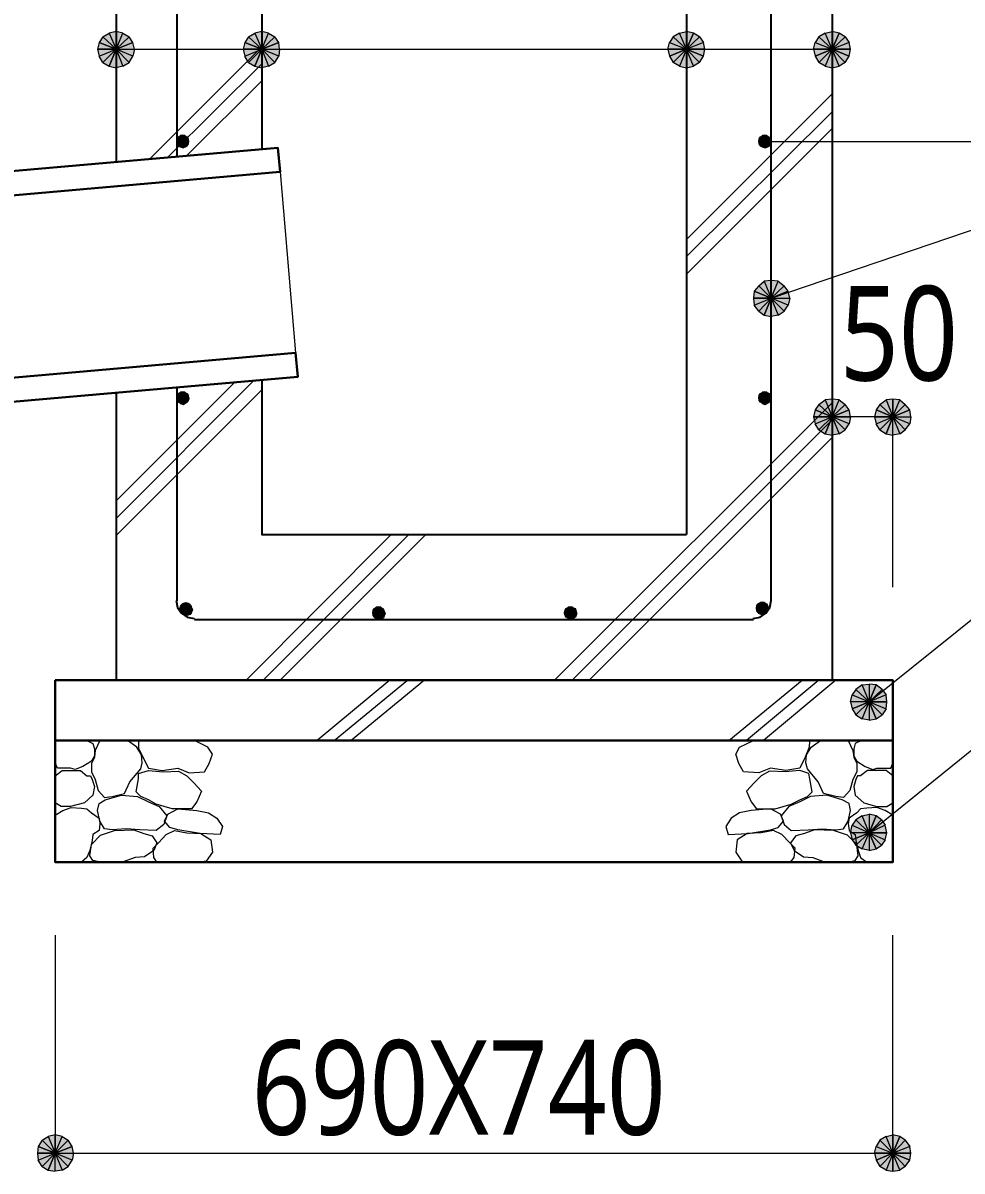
# Model space of a CAD drawing. Header units: millimetres. Extents: x 0 to 420, y 0 to 297.
# Drawn here: x 55.4 to 81.19, y 49.28 to 80.82 of the extents above; entities that cross this region are included whole.
import ezdxf
from ezdxf.enums import TextEntityAlignment as Align

# ---------------------------------------------------------------- set-up
doc = ezdxf.new("R2010")
doc.units = ezdxf.units.MM
doc.styles.add('kst32b', font='NotoSansJP-Variable.ttf')

msp = doc.modelspace()

# ---------------------------------------------------------------- hatches: boundary and pattern name
h = msp.add_hatch(color=7)
h.paths.add_polyline_path([(57.954, 80.581), (57.764, 80.539), (57.954, 80.095), (57.954, 80.581)])
h.paths.add_polyline_path([(57.764, 80.539), (57.954, 80.095), (57.595, 80.433), (57.764, 80.539)])
h.paths.add_polyline_path([(57.954, 80.095), (57.595, 80.433), (57.489, 80.285), (57.954, 80.095)])
h = msp.add_hatch(color=7)
h.paths.add_polyline_path([(58.42, 80.285), (58.314, 80.433), (57.954, 80.095), (58.42, 80.285)])
h.paths.add_polyline_path([(58.314, 80.433), (57.954, 80.095), (58.145, 80.539), (58.314, 80.433)])
h.paths.add_polyline_path([(57.954, 80.095), (58.145, 80.539), (57.954, 80.581), (57.954, 80.095)])
h = msp.add_hatch(color=7)
h.paths.add_polyline_path([(61.955, 80.581), (61.764, 80.539), (61.955, 80.095), (61.955, 80.581)])
h.paths.add_polyline_path([(61.764, 80.539), (61.955, 80.095), (61.595, 80.433), (61.764, 80.539)])
h.paths.add_polyline_path([(61.955, 80.095), (61.595, 80.433), (61.489, 80.285), (61.955, 80.095)])
h = msp.add_hatch(color=7)
h.paths.add_polyline_path([(62.421, 80.285), (62.315, 80.433), (61.955, 80.095), (62.421, 80.285)])
h.paths.add_polyline_path([(62.315, 80.433), (61.955, 80.095), (62.145, 80.539), (62.315, 80.433)])
h.paths.add_polyline_path([(61.955, 80.095), (62.145, 80.539), (61.955, 80.581), (61.955, 80.095)])
h = msp.add_hatch(color=7)
h.paths.add_polyline_path([(73.258, 80.433), (73.152, 80.285), (73.618, 80.095), (73.258, 80.433)])
h.paths.add_polyline_path([(73.152, 80.285), (73.618, 80.095), (73.11, 80.095), (73.152, 80.285)])
h.paths.add_polyline_path([(73.618, 80.095), (73.11, 80.095), (73.152, 79.904), (73.618, 80.095)])
h = msp.add_hatch(color=7)
h.paths.add_polyline_path([(73.808, 80.539), (73.618, 80.581), (73.618, 80.095), (73.808, 80.539)])
h.paths.add_polyline_path([(73.618, 80.581), (73.618, 80.095), (73.427, 80.539), (73.618, 80.581)])
h.paths.add_polyline_path([(73.618, 80.095), (73.427, 80.539), (73.258, 80.433), (73.618, 80.095)])
h = msp.add_hatch(color=7)
h.paths.add_polyline_path([(74.126, 80.095), (74.083, 80.285), (73.618, 80.095), (74.126, 80.095)])
h.paths.add_polyline_path([(74.083, 80.285), (73.618, 80.095), (73.978, 80.433), (74.083, 80.285)])
h.paths.add_polyline_path([(73.618, 80.095), (73.978, 80.433), (73.808, 80.539), (73.618, 80.095)])
h = msp.add_hatch(color=7)
h.paths.add_polyline_path([(77.258, 80.433), (77.153, 80.285), (77.618, 80.095), (77.258, 80.433)])
h.paths.add_polyline_path([(77.153, 80.285), (77.618, 80.095), (77.11, 80.095), (77.153, 80.285)])
h.paths.add_polyline_path([(77.618, 80.095), (77.11, 80.095), (77.153, 79.904), (77.618, 80.095)])
h = msp.add_hatch(color=7)
h.paths.add_polyline_path([(77.809, 80.539), (77.618, 80.581), (77.618, 80.095), (77.809, 80.539)])
h.paths.add_polyline_path([(77.618, 80.581), (77.618, 80.095), (77.428, 80.539), (77.618, 80.581)])
h.paths.add_polyline_path([(77.618, 80.095), (77.428, 80.539), (77.258, 80.433), (77.618, 80.095)])
h = msp.add_hatch(color=7)
h.paths.add_polyline_path([(78.126, 80.095), (78.084, 80.285), (77.618, 80.095), (78.126, 80.095)])
h.paths.add_polyline_path([(78.084, 80.285), (77.618, 80.095), (77.978, 80.433), (78.084, 80.285)])
h.paths.add_polyline_path([(77.618, 80.095), (77.978, 80.433), (77.809, 80.539), (77.618, 80.095)])
for points in [[(57.489, 80.285), (57.446, 80.095), (57.954, 80.095), (57.489, 80.285)], [(61.489, 80.285), (61.447, 80.095), (61.955, 80.095), (61.489, 80.285)], [(74.083, 79.904), (74.126, 80.095), (73.618, 80.095), (74.083, 79.904)], [(78.084, 79.904), (78.126, 80.095), (77.618, 80.095), (78.084, 79.904)], [(75.48, 73.448), (75.459, 73.258), (75.946, 73.258), (75.48, 73.448)], [(77.153, 70.189), (77.11, 69.998), (77.618, 69.998), (77.153, 70.189)], [(78.825, 70.189), (78.782, 69.998), (79.29, 69.998), (78.825, 70.189)], [(78.169, 61.976), (78.274, 61.807), (78.634, 62.166), (78.169, 61.976)], [(78.169, 58.378), (78.274, 58.229), (78.634, 58.568), (78.169, 58.378)], [(55.816, 49.953), (55.795, 49.763), (56.282, 49.763), (55.816, 49.953)], [(79.756, 49.572), (79.777, 49.763), (79.29, 49.763), (79.756, 49.572)]]:
    msp.add_hatch(color=7).paths.add_polyline_path(points)
h = msp.add_hatch(color=7)
h.paths.add_polyline_path([(58.314, 79.735), (58.42, 79.904), (57.954, 80.095), (58.314, 79.735)])
h.paths.add_polyline_path([(58.42, 79.904), (57.954, 80.095), (58.462, 80.095), (58.42, 79.904)])
h.paths.add_polyline_path([(57.954, 80.095), (58.462, 80.095), (58.42, 80.285), (57.954, 80.095)])
h = msp.add_hatch(color=7)
h.paths.add_polyline_path([(62.315, 79.735), (62.421, 79.904), (61.955, 80.095), (62.315, 79.735)])
h.paths.add_polyline_path([(62.421, 79.904), (61.955, 80.095), (62.442, 80.095), (62.421, 79.904)])
h.paths.add_polyline_path([(61.955, 80.095), (62.442, 80.095), (62.421, 80.285), (61.955, 80.095)])
h = msp.add_hatch(color=7)
h.paths.add_polyline_path([(57.446, 80.095), (57.489, 79.904), (57.954, 80.095), (57.446, 80.095)])
h.paths.add_polyline_path([(57.489, 79.904), (57.954, 80.095), (57.595, 79.735), (57.489, 79.904)])
h.paths.add_polyline_path([(57.954, 80.095), (57.595, 79.735), (57.764, 79.629), (57.954, 80.095)])
h = msp.add_hatch(color=7)
h.paths.add_polyline_path([(57.764, 79.629), (57.954, 79.587), (57.954, 80.095), (57.764, 79.629)])
h.paths.add_polyline_path([(57.954, 79.587), (57.954, 80.095), (58.145, 79.629), (57.954, 79.587)])
h.paths.add_polyline_path([(57.954, 80.095), (58.145, 79.629), (58.314, 79.735), (57.954, 80.095)])
h = msp.add_hatch(color=7)
h.paths.add_polyline_path([(61.447, 80.095), (61.489, 79.904), (61.955, 80.095), (61.447, 80.095)])
h.paths.add_polyline_path([(61.489, 79.904), (61.955, 80.095), (61.595, 79.735), (61.489, 79.904)])
h.paths.add_polyline_path([(61.955, 80.095), (61.595, 79.735), (61.764, 79.629), (61.955, 80.095)])
h = msp.add_hatch(color=7)
h.paths.add_polyline_path([(61.764, 79.629), (61.955, 79.587), (61.955, 80.095), (61.764, 79.629)])
h.paths.add_polyline_path([(61.955, 79.587), (61.955, 80.095), (62.145, 79.629), (61.955, 79.587)])
h.paths.add_polyline_path([(61.955, 80.095), (62.145, 79.629), (62.315, 79.735), (61.955, 80.095)])
h = msp.add_hatch(color=7)
h.paths.add_polyline_path([(73.152, 79.904), (73.258, 79.735), (73.618, 80.095), (73.152, 79.904)])
h.paths.add_polyline_path([(73.258, 79.735), (73.618, 80.095), (73.427, 79.629), (73.258, 79.735)])
h.paths.add_polyline_path([(73.618, 80.095), (73.427, 79.629), (73.618, 79.587), (73.618, 80.095)])
h = msp.add_hatch(color=7)
h.paths.add_polyline_path([(73.618, 79.587), (73.808, 79.629), (73.618, 80.095), (73.618, 79.587)])
h.paths.add_polyline_path([(73.808, 79.629), (73.618, 80.095), (73.978, 79.735), (73.808, 79.629)])
h.paths.add_polyline_path([(73.618, 80.095), (73.978, 79.735), (74.083, 79.904), (73.618, 80.095)])
h = msp.add_hatch(color=7)
h.paths.add_polyline_path([(77.153, 79.904), (77.258, 79.735), (77.618, 80.095), (77.153, 79.904)])
h.paths.add_polyline_path([(77.258, 79.735), (77.618, 80.095), (77.428, 79.629), (77.258, 79.735)])
h.paths.add_polyline_path([(77.618, 80.095), (77.428, 79.629), (77.618, 79.587), (77.618, 80.095)])
h = msp.add_hatch(color=7)
h.paths.add_polyline_path([(77.618, 79.587), (77.809, 79.629), (77.618, 80.095), (77.618, 79.587)])
h.paths.add_polyline_path([(77.809, 79.629), (77.618, 80.095), (77.978, 79.735), (77.809, 79.629)])
h.paths.add_polyline_path([(77.618, 80.095), (77.978, 79.735), (78.084, 79.904), (77.618, 80.095)])
h = msp.add_hatch(color=7)
h.paths.add_polyline_path([(59.669, 77.661), (59.627, 77.555), (59.796, 77.555), (59.669, 77.661)])
h.paths.add_polyline_path([(59.627, 77.555), (59.796, 77.555), (59.669, 77.428), (59.627, 77.555)])
h.paths.add_polyline_path([(59.796, 77.555), (59.669, 77.428), (59.796, 77.385), (59.796, 77.555)])
h = msp.add_hatch(color=7)
h.paths.add_polyline_path([(59.944, 77.555), (59.902, 77.661), (59.796, 77.555), (59.944, 77.555)])
h.paths.add_polyline_path([(59.902, 77.661), (59.796, 77.555), (59.796, 77.703), (59.902, 77.661)])
h.paths.add_polyline_path([(59.796, 77.555), (59.796, 77.703), (59.669, 77.661), (59.796, 77.555)])
h = msp.add_hatch(color=7)
h.paths.add_polyline_path([(75.671, 77.661), (75.607, 77.555), (75.777, 77.555), (75.671, 77.661)])
h.paths.add_polyline_path([(75.607, 77.555), (75.777, 77.555), (75.671, 77.428), (75.607, 77.555)])
h.paths.add_polyline_path([(75.777, 77.555), (75.671, 77.428), (75.777, 77.385), (75.777, 77.555)])
h = msp.add_hatch(color=7)
h.paths.add_polyline_path([(75.946, 77.555), (75.904, 77.661), (75.777, 77.555), (75.946, 77.555)])
h.paths.add_polyline_path([(75.904, 77.661), (75.777, 77.555), (75.777, 77.724), (75.904, 77.661)])
h.paths.add_polyline_path([(75.777, 77.555), (75.777, 77.724), (75.671, 77.661), (75.777, 77.555)])
h = msp.add_hatch(color=7)
h.paths.add_polyline_path([(59.796, 77.385), (59.902, 77.428), (59.796, 77.555), (59.796, 77.385)])
h.paths.add_polyline_path([(59.902, 77.428), (59.796, 77.555), (59.944, 77.555), (59.902, 77.428)])
h = msp.add_hatch(color=7)
h.paths.add_polyline_path([(75.777, 77.385), (75.904, 77.428), (75.777, 77.555), (75.777, 77.385)])
h.paths.add_polyline_path([(75.904, 77.428), (75.777, 77.555), (75.946, 77.555), (75.904, 77.428)])
h = msp.add_hatch(color=7)
h.paths.add_polyline_path([(75.946, 73.745), (75.756, 73.723), (75.946, 73.258), (75.946, 73.745)])
h.paths.add_polyline_path([(75.756, 73.723), (75.946, 73.258), (75.607, 73.596), (75.756, 73.723)])
h.paths.add_polyline_path([(75.946, 73.258), (75.607, 73.596), (75.48, 73.448), (75.946, 73.258)])
h = msp.add_hatch(color=7)
h.paths.add_polyline_path([(76.412, 73.448), (76.306, 73.596), (75.946, 73.258), (76.412, 73.448)])
h.paths.add_polyline_path([(76.306, 73.596), (75.946, 73.258), (76.137, 73.723), (76.306, 73.596)])
h.paths.add_polyline_path([(75.946, 73.258), (76.137, 73.723), (75.946, 73.745), (75.946, 73.258)])
h = msp.add_hatch(color=7)
h.paths.add_polyline_path([(75.459, 73.258), (75.48, 73.067), (75.946, 73.258), (75.459, 73.258)])
h.paths.add_polyline_path([(75.48, 73.067), (75.946, 73.258), (75.607, 72.898), (75.48, 73.067)])
h.paths.add_polyline_path([(75.946, 73.258), (75.607, 72.898), (75.756, 72.792), (75.946, 73.258)])
h = msp.add_hatch(color=7)
h.paths.add_polyline_path([(75.756, 72.792), (75.946, 72.75), (75.946, 73.258), (75.756, 72.792)])
h.paths.add_polyline_path([(75.946, 72.75), (75.946, 73.258), (76.137, 72.792), (75.946, 72.75)])
h.paths.add_polyline_path([(75.946, 73.258), (76.137, 72.792), (76.306, 72.898), (75.946, 73.258)])
h = msp.add_hatch(color=7)
h.paths.add_polyline_path([(76.306, 72.898), (76.412, 73.067), (75.946, 73.258), (76.306, 72.898)])
h.paths.add_polyline_path([(76.412, 73.067), (75.946, 73.258), (76.454, 73.258), (76.412, 73.067)])
h.paths.add_polyline_path([(75.946, 73.258), (76.454, 73.258), (76.412, 73.448), (75.946, 73.258)])
h = msp.add_hatch(color=7)
h.paths.add_polyline_path([(59.965, 70.506), (59.902, 70.633), (59.796, 70.506), (59.965, 70.506)])
h.paths.add_polyline_path([(59.902, 70.633), (59.796, 70.506), (59.796, 70.675), (59.902, 70.633)])
h.paths.add_polyline_path([(59.796, 70.506), (59.796, 70.675), (59.669, 70.633), (59.796, 70.506)])
h = msp.add_hatch(color=7)
h.paths.add_polyline_path([(75.946, 70.506), (75.904, 70.633), (75.777, 70.506), (75.946, 70.506)])
h.paths.add_polyline_path([(75.904, 70.633), (75.777, 70.506), (75.777, 70.675), (75.904, 70.633)])
h.paths.add_polyline_path([(75.777, 70.506), (75.777, 70.675), (75.671, 70.633), (75.777, 70.506)])
h = msp.add_hatch(color=7)
h.paths.add_polyline_path([(59.669, 70.633), (59.627, 70.506), (59.796, 70.506), (59.669, 70.633)])
h.paths.add_polyline_path([(59.627, 70.506), (59.796, 70.506), (59.669, 70.4), (59.627, 70.506)])
h.paths.add_polyline_path([(59.796, 70.506), (59.669, 70.4), (59.796, 70.337), (59.796, 70.506)])
h = msp.add_hatch(color=7)
h.paths.add_polyline_path([(59.796, 70.337), (59.902, 70.4), (59.796, 70.506), (59.796, 70.337)])
h.paths.add_polyline_path([(59.902, 70.4), (59.796, 70.506), (59.965, 70.506), (59.902, 70.4)])
h = msp.add_hatch(color=7)
h.paths.add_polyline_path([(75.671, 70.633), (75.607, 70.506), (75.777, 70.506), (75.671, 70.633)])
h.paths.add_polyline_path([(75.607, 70.506), (75.777, 70.506), (75.671, 70.4), (75.607, 70.506)])
h.paths.add_polyline_path([(75.777, 70.506), (75.671, 70.4), (75.777, 70.337), (75.777, 70.506)])
h = msp.add_hatch(color=7)
h.paths.add_polyline_path([(75.777, 70.337), (75.904, 70.4), (75.777, 70.506), (75.777, 70.337)])
h.paths.add_polyline_path([(75.904, 70.4), (75.777, 70.506), (75.946, 70.506), (75.904, 70.4)])
h = msp.add_hatch(color=7)
h.paths.add_polyline_path([(77.618, 70.485), (77.428, 70.464), (77.618, 69.998), (77.618, 70.485)])
h.paths.add_polyline_path([(77.428, 70.464), (77.618, 69.998), (77.258, 70.337), (77.428, 70.464)])
h.paths.add_polyline_path([(77.618, 69.998), (77.258, 70.337), (77.153, 70.189), (77.618, 69.998)])
h = msp.add_hatch(color=7)
h.paths.add_polyline_path([(78.084, 70.189), (77.978, 70.337), (77.618, 69.998), (78.084, 70.189)])
h.paths.add_polyline_path([(77.978, 70.337), (77.618, 69.998), (77.809, 70.464), (77.978, 70.337)])
h.paths.add_polyline_path([(77.618, 69.998), (77.809, 70.464), (77.618, 70.485), (77.618, 69.998)])
h = msp.add_hatch(color=7)
h.paths.add_polyline_path([(79.29, 70.485), (79.1, 70.464), (79.29, 69.998), (79.29, 70.485)])
h.paths.add_polyline_path([(79.1, 70.464), (79.29, 69.998), (78.931, 70.337), (79.1, 70.464)])
h.paths.add_polyline_path([(79.29, 69.998), (78.931, 70.337), (78.825, 70.189), (79.29, 69.998)])
h = msp.add_hatch(color=7)
h.paths.add_polyline_path([(79.756, 70.189), (79.629, 70.337), (79.29, 69.998), (79.756, 70.189)])
h.paths.add_polyline_path([(79.629, 70.337), (79.29, 69.998), (79.481, 70.464), (79.629, 70.337)])
h.paths.add_polyline_path([(79.29, 69.998), (79.481, 70.464), (79.29, 70.485), (79.29, 69.998)])
h = msp.add_hatch(color=7)
h.paths.add_polyline_path([(77.978, 69.638), (78.084, 69.808), (77.618, 69.998), (77.978, 69.638)])
h.paths.add_polyline_path([(78.084, 69.808), (77.618, 69.998), (78.126, 69.998), (78.084, 69.808)])
h.paths.add_polyline_path([(77.618, 69.998), (78.126, 69.998), (78.084, 70.189), (77.618, 69.998)])
h = msp.add_hatch(color=7)
h.paths.add_polyline_path([(79.629, 69.638), (79.756, 69.808), (79.29, 69.998), (79.629, 69.638)])
h.paths.add_polyline_path([(79.756, 69.808), (79.29, 69.998), (79.777, 69.998), (79.756, 69.808)])
h.paths.add_polyline_path([(79.29, 69.998), (79.777, 69.998), (79.756, 70.189), (79.29, 69.998)])
h = msp.add_hatch(color=7)
h.paths.add_polyline_path([(77.11, 69.998), (77.153, 69.808), (77.618, 69.998), (77.11, 69.998)])
h.paths.add_polyline_path([(77.153, 69.808), (77.618, 69.998), (77.258, 69.638), (77.153, 69.808)])
h.paths.add_polyline_path([(77.618, 69.998), (77.258, 69.638), (77.428, 69.532), (77.618, 69.998)])
h = msp.add_hatch(color=7)
h.paths.add_polyline_path([(77.428, 69.532), (77.618, 69.49), (77.618, 69.998), (77.428, 69.532)])
h.paths.add_polyline_path([(77.618, 69.49), (77.618, 69.998), (77.809, 69.532), (77.618, 69.49)])
h.paths.add_polyline_path([(77.618, 69.998), (77.809, 69.532), (77.978, 69.638), (77.618, 69.998)])
h = msp.add_hatch(color=7)
h.paths.add_polyline_path([(78.782, 69.998), (78.825, 69.808), (79.29, 69.998), (78.782, 69.998)])
h.paths.add_polyline_path([(78.825, 69.808), (79.29, 69.998), (78.931, 69.638), (78.825, 69.808)])
h.paths.add_polyline_path([(79.29, 69.998), (78.931, 69.638), (79.1, 69.532), (79.29, 69.998)])
h = msp.add_hatch(color=7)
h.paths.add_polyline_path([(79.1, 69.532), (79.29, 69.49), (79.29, 69.998), (79.1, 69.532)])
h.paths.add_polyline_path([(79.29, 69.49), (79.29, 69.998), (79.481, 69.532), (79.29, 69.49)])
h.paths.add_polyline_path([(79.29, 69.998), (79.481, 69.532), (79.629, 69.638), (79.29, 69.998)])
h = msp.add_hatch(color=7)
h.paths.add_polyline_path([(59.775, 64.812), (59.732, 64.706), (59.881, 64.706), (59.775, 64.812)])
h.paths.add_polyline_path([(59.732, 64.706), (59.881, 64.706), (59.775, 64.579), (59.732, 64.706)])
h.paths.add_polyline_path([(59.881, 64.706), (59.775, 64.579), (59.881, 64.537), (59.881, 64.706)])
h = msp.add_hatch(color=7)
h.paths.add_polyline_path([(60.05, 64.706), (60.008, 64.812), (59.881, 64.706), (60.05, 64.706)])
h.paths.add_polyline_path([(60.008, 64.812), (59.881, 64.706), (59.881, 64.855), (60.008, 64.812)])
h.paths.add_polyline_path([(59.881, 64.706), (59.881, 64.855), (59.775, 64.812), (59.881, 64.706)])
h = msp.add_hatch(color=7)
h.paths.add_polyline_path([(59.881, 64.537), (60.008, 64.579), (59.881, 64.706), (59.881, 64.537)])
h.paths.add_polyline_path([(60.008, 64.579), (59.881, 64.706), (60.05, 64.706), (60.008, 64.579)])
h = msp.add_hatch(color=7)
h.paths.add_polyline_path([(65.066, 64.706), (65.003, 64.601), (65.172, 64.601), (65.066, 64.706)])
h.paths.add_polyline_path([(65.003, 64.601), (65.172, 64.601), (65.066, 64.474), (65.003, 64.601)])
h.paths.add_polyline_path([(65.172, 64.601), (65.066, 64.474), (65.172, 64.431), (65.172, 64.601)])
h = msp.add_hatch(color=7)
h.paths.add_polyline_path([(65.342, 64.601), (65.299, 64.706), (65.172, 64.601), (65.342, 64.601)])
h.paths.add_polyline_path([(65.299, 64.706), (65.172, 64.601), (65.172, 64.77), (65.299, 64.706)])
h.paths.add_polyline_path([(65.172, 64.601), (65.172, 64.77), (65.066, 64.706), (65.172, 64.601)])
h = msp.add_hatch(color=7)
h.paths.add_polyline_path([(70.337, 64.728), (70.273, 64.601), (70.443, 64.601), (70.337, 64.728)])
h.paths.add_polyline_path([(70.273, 64.601), (70.443, 64.601), (70.337, 64.495), (70.273, 64.601)])
h.paths.add_polyline_path([(70.443, 64.601), (70.337, 64.495), (70.443, 64.431), (70.443, 64.601)])
h = msp.add_hatch(color=7)
h.paths.add_polyline_path([(70.612, 64.601), (70.57, 64.728), (70.443, 64.601), (70.612, 64.601)])
h.paths.add_polyline_path([(70.57, 64.728), (70.443, 64.601), (70.443, 64.77), (70.57, 64.728)])
h.paths.add_polyline_path([(70.443, 64.601), (70.443, 64.77), (70.337, 64.728), (70.443, 64.601)])
h = msp.add_hatch(color=7)
h.paths.add_polyline_path([(75.586, 64.855), (75.544, 64.728), (75.713, 64.728), (75.586, 64.855)])
h.paths.add_polyline_path([(75.544, 64.728), (75.713, 64.728), (75.586, 64.601), (75.544, 64.728)])
h.paths.add_polyline_path([(75.713, 64.728), (75.586, 64.601), (75.713, 64.558), (75.713, 64.728)])
h = msp.add_hatch(color=7)
h.paths.add_polyline_path([(75.883, 64.728), (75.819, 64.855), (75.713, 64.728), (75.883, 64.728)])
h.paths.add_polyline_path([(75.819, 64.855), (75.713, 64.728), (75.713, 64.897), (75.819, 64.855)])
h.paths.add_polyline_path([(75.713, 64.728), (75.713, 64.897), (75.586, 64.855), (75.713, 64.728)])
h = msp.add_hatch(color=7)
h.paths.add_polyline_path([(75.713, 64.558), (75.819, 64.601), (75.713, 64.728), (75.713, 64.558)])
h.paths.add_polyline_path([(75.819, 64.601), (75.713, 64.728), (75.883, 64.728), (75.819, 64.601)])
h = msp.add_hatch(color=7)
h.paths.add_polyline_path([(65.172, 64.431), (65.299, 64.474), (65.172, 64.601), (65.172, 64.431)])
h.paths.add_polyline_path([(65.299, 64.474), (65.172, 64.601), (65.342, 64.601), (65.299, 64.474)])
h = msp.add_hatch(color=7)
h.paths.add_polyline_path([(70.443, 64.431), (70.57, 64.495), (70.443, 64.601), (70.443, 64.431)])
h.paths.add_polyline_path([(70.57, 64.495), (70.443, 64.601), (70.612, 64.601), (70.57, 64.495)])
h = msp.add_hatch(color=7)
h.paths.add_polyline_path([(78.274, 62.505), (78.169, 62.357), (78.634, 62.166), (78.274, 62.505)])
h.paths.add_polyline_path([(78.169, 62.357), (78.634, 62.166), (78.126, 62.166), (78.169, 62.357)])
h.paths.add_polyline_path([(78.634, 62.166), (78.126, 62.166), (78.169, 61.976), (78.634, 62.166)])
h = msp.add_hatch(color=7)
h.paths.add_polyline_path([(78.825, 62.632), (78.634, 62.653), (78.634, 62.166), (78.825, 62.632)])
h.paths.add_polyline_path([(78.634, 62.653), (78.634, 62.166), (78.444, 62.632), (78.634, 62.653)])
h.paths.add_polyline_path([(78.634, 62.166), (78.444, 62.632), (78.274, 62.505), (78.634, 62.166)])
h = msp.add_hatch(color=7)
h.paths.add_polyline_path([(79.121, 62.166), (79.1, 62.357), (78.634, 62.166), (79.121, 62.166)])
h.paths.add_polyline_path([(79.1, 62.357), (78.634, 62.166), (78.994, 62.505), (79.1, 62.357)])
h.paths.add_polyline_path([(78.634, 62.166), (78.994, 62.505), (78.825, 62.632), (78.634, 62.166)])
h = msp.add_hatch(color=7)
h.paths.add_polyline_path([(78.274, 61.807), (78.444, 61.701), (78.634, 62.166), (78.274, 61.807)])
h.paths.add_polyline_path([(78.444, 61.701), (78.634, 62.166), (78.634, 61.659), (78.444, 61.701)])
h.paths.add_polyline_path([(78.634, 62.166), (78.634, 61.659), (78.825, 61.701), (78.634, 62.166)])
h = msp.add_hatch(color=7)
h.paths.add_polyline_path([(78.825, 61.701), (78.994, 61.807), (78.634, 62.166), (78.825, 61.701)])
h.paths.add_polyline_path([(78.994, 61.807), (78.634, 62.166), (79.1, 61.976), (78.994, 61.807)])
h.paths.add_polyline_path([(78.634, 62.166), (79.1, 61.976), (79.121, 62.166), (78.634, 62.166)])
h = msp.add_hatch(color=7)
h.paths.add_polyline_path([(78.825, 59.034), (78.634, 59.076), (78.634, 58.568), (78.825, 59.034)])
h.paths.add_polyline_path([(78.634, 59.076), (78.634, 58.568), (78.444, 59.034), (78.634, 59.076)])
h.paths.add_polyline_path([(78.634, 58.568), (78.444, 59.034), (78.274, 58.928), (78.634, 58.568)])
h = msp.add_hatch(color=7)
h.paths.add_polyline_path([(79.121, 58.568), (79.079, 58.78), (78.634, 58.568), (79.121, 58.568)])
h.paths.add_polyline_path([(79.079, 58.78), (78.634, 58.568), (78.973, 58.928), (79.079, 58.78)])
h.paths.add_polyline_path([(78.634, 58.568), (78.973, 58.928), (78.825, 59.034), (78.634, 58.568)])
h = msp.add_hatch(color=7)
h.paths.add_polyline_path([(78.274, 58.928), (78.169, 58.78), (78.634, 58.568), (78.274, 58.928)])
h.paths.add_polyline_path([(78.169, 58.78), (78.634, 58.568), (78.126, 58.568), (78.169, 58.78)])
h.paths.add_polyline_path([(78.634, 58.568), (78.126, 58.568), (78.169, 58.378), (78.634, 58.568)])
h = msp.add_hatch(color=7)
h.paths.add_polyline_path([(78.274, 58.229), (78.444, 58.124), (78.634, 58.568), (78.274, 58.229)])
h.paths.add_polyline_path([(78.444, 58.124), (78.634, 58.568), (78.634, 58.081), (78.444, 58.124)])
h.paths.add_polyline_path([(78.634, 58.568), (78.634, 58.081), (78.825, 58.124), (78.634, 58.568)])
h = msp.add_hatch(color=7)
h.paths.add_polyline_path([(78.825, 58.124), (78.973, 58.229), (78.634, 58.568), (78.825, 58.124)])
h.paths.add_polyline_path([(78.973, 58.229), (78.634, 58.568), (79.079, 58.378), (78.973, 58.229)])
h.paths.add_polyline_path([(78.634, 58.568), (79.079, 58.378), (79.121, 58.568), (78.634, 58.568)])
h = msp.add_hatch(color=7)
h.paths.add_polyline_path([(56.282, 50.271), (56.092, 50.229), (56.282, 49.763), (56.282, 50.271)])
h.paths.add_polyline_path([(56.092, 50.229), (56.282, 49.763), (55.922, 50.123), (56.092, 50.229)])
h.paths.add_polyline_path([(56.282, 49.763), (55.922, 50.123), (55.816, 49.953), (56.282, 49.763)])
h = msp.add_hatch(color=7)
h.paths.add_polyline_path([(56.748, 49.953), (56.642, 50.123), (56.282, 49.763), (56.748, 49.953)])
h.paths.add_polyline_path([(56.642, 50.123), (56.282, 49.763), (56.473, 50.229), (56.642, 50.123)])
h.paths.add_polyline_path([(56.282, 49.763), (56.473, 50.229), (56.282, 50.271), (56.282, 49.763)])
h = msp.add_hatch(color=7)
h.paths.add_polyline_path([(79.481, 50.229), (79.29, 50.271), (79.29, 49.763), (79.481, 50.229)])
h.paths.add_polyline_path([(79.29, 50.271), (79.29, 49.763), (79.1, 50.229), (79.29, 50.271)])
h.paths.add_polyline_path([(79.29, 49.763), (79.1, 50.229), (78.931, 50.123), (79.29, 49.763)])
h = msp.add_hatch(color=7)
h.paths.add_polyline_path([(79.777, 49.763), (79.756, 49.953), (79.29, 49.763), (79.777, 49.763)])
h.paths.add_polyline_path([(79.756, 49.953), (79.29, 49.763), (79.629, 50.123), (79.756, 49.953)])
h.paths.add_polyline_path([(79.29, 49.763), (79.629, 50.123), (79.481, 50.229), (79.29, 49.763)])
h = msp.add_hatch(color=7)
h.paths.add_polyline_path([(56.642, 49.403), (56.748, 49.572), (56.282, 49.763), (56.642, 49.403)])
h.paths.add_polyline_path([(56.748, 49.572), (56.282, 49.763), (56.79, 49.763), (56.748, 49.572)])
h.paths.add_polyline_path([(56.282, 49.763), (56.79, 49.763), (56.748, 49.953), (56.282, 49.763)])
h = msp.add_hatch(color=7)
h.paths.add_polyline_path([(78.931, 50.123), (78.825, 49.953), (79.29, 49.763), (78.931, 50.123)])
h.paths.add_polyline_path([(78.825, 49.953), (79.29, 49.763), (78.782, 49.763), (78.825, 49.953)])
h.paths.add_polyline_path([(79.29, 49.763), (78.782, 49.763), (78.825, 49.572), (79.29, 49.763)])
h = msp.add_hatch(color=7)
h.paths.add_polyline_path([(55.795, 49.763), (55.816, 49.572), (56.282, 49.763), (55.795, 49.763)])
h.paths.add_polyline_path([(55.816, 49.572), (56.282, 49.763), (55.922, 49.403), (55.816, 49.572)])
h.paths.add_polyline_path([(56.282, 49.763), (55.922, 49.403), (56.092, 49.297), (56.282, 49.763)])
h = msp.add_hatch(color=7)
h.paths.add_polyline_path([(56.092, 49.297), (56.282, 49.276), (56.282, 49.763), (56.092, 49.297)])
h.paths.add_polyline_path([(56.282, 49.276), (56.282, 49.763), (56.473, 49.297), (56.282, 49.276)])
h.paths.add_polyline_path([(56.282, 49.763), (56.473, 49.297), (56.642, 49.403), (56.282, 49.763)])
h = msp.add_hatch(color=7)
h.paths.add_polyline_path([(78.825, 49.572), (78.931, 49.403), (79.29, 49.763), (78.825, 49.572)])
h.paths.add_polyline_path([(78.931, 49.403), (79.29, 49.763), (79.1, 49.297), (78.931, 49.403)])
h.paths.add_polyline_path([(79.29, 49.763), (79.1, 49.297), (79.29, 49.276), (79.29, 49.763)])
h = msp.add_hatch(color=7)
h.paths.add_polyline_path([(79.29, 49.276), (79.481, 49.297), (79.29, 49.763), (79.29, 49.276)])
h.paths.add_polyline_path([(79.481, 49.297), (79.29, 49.763), (79.629, 49.403), (79.481, 49.297)])
h.paths.add_polyline_path([(79.29, 49.763), (79.629, 49.403), (79.756, 49.572), (79.29, 49.763)])

# ---------------------------------------------------------------- linework, layer by layer
at = {"lineweight": 25}
for points in [[(73.618, 93.112), (73.618, 90.763), (73.618, 66.76)], [(64.834, 92.752), (65.003, 90.763), (57.954, 90.763), (57.954, 77.004)], [(73.618, 90.763), (77.618, 90.763), (77.618, 62.759)], [(75.946, 64.939), (75.946, 89.069)], [(59.627, 88.604), (59.627, 77.153)], [(65.278, 87.439), (61.955, 84.095), (61.955, 77.343)], [(61.955, 71.014), (61.955, 66.76), (73.618, 66.76)], [(57.954, 70.654), (57.954, 62.759)], [(59.627, 70.803), (59.627, 64.939)], [(59.605, 64.95), (59.644, 64.756), (59.751, 64.598), (59.909, 64.492), (60.103, 64.453)], [(75.449, 64.453), (75.642, 64.492), (75.8, 64.598), (75.907, 64.756), (75.946, 64.95)], [(60.113, 64.431), (75.459, 64.431)]]:
    msp.add_lwpolyline(points, dxfattribs=at)
at = {"lineweight": 0}
for points in [[(57.954, 80.095), (57.595, 80.433), (57.489, 80.285)], [(57.764, 80.539), (57.954, 80.095), (57.595, 80.433)], [(57.954, 80.581), (57.764, 80.539), (57.954, 80.095)], [(57.954, 80.095), (58.145, 80.539), (57.954, 80.581)], [(58.314, 80.433), (57.954, 80.095), (58.145, 80.539)], [(58.42, 80.285), (58.314, 80.433), (57.954, 80.095)], [(61.955, 80.095), (61.595, 80.433), (61.489, 80.285)], [(61.764, 80.539), (61.955, 80.095), (61.595, 80.433)], [(61.955, 80.581), (61.764, 80.539), (61.955, 80.095)], [(61.955, 80.095), (62.145, 80.539), (61.955, 80.581)], [(62.315, 80.433), (61.955, 80.095), (62.145, 80.539)], [(62.421, 80.285), (62.315, 80.433), (61.955, 80.095)], [(73.258, 80.433), (73.152, 80.285), (73.618, 80.095)], [(73.618, 80.095), (73.427, 80.539), (73.258, 80.433)], [(73.618, 80.581), (73.618, 80.095), (73.427, 80.539)], [(73.808, 80.539), (73.618, 80.581), (73.618, 80.095)], [(73.618, 80.095), (73.978, 80.433), (73.808, 80.539)], [(74.083, 80.285), (73.618, 80.095), (73.978, 80.433)], [(77.258, 80.433), (77.153, 80.285), (77.618, 80.095)], [(77.618, 80.095), (77.428, 80.539), (77.258, 80.433)], [(77.618, 80.581), (77.618, 80.095), (77.428, 80.539)], [(77.809, 80.539), (77.618, 80.581), (77.618, 80.095)], [(77.618, 80.095), (77.978, 80.433), (77.809, 80.539)], [(78.084, 80.285), (77.618, 80.095), (77.978, 80.433)], [(57.489, 80.285), (57.446, 80.095), (57.954, 80.095)], [(57.954, 80.095), (58.462, 80.095), (58.42, 80.285)], [(61.489, 80.285), (61.447, 80.095), (61.955, 80.095)], [(61.955, 80.095), (62.442, 80.095), (62.421, 80.285)], [(73.152, 80.285), (73.618, 80.095), (73.11, 80.095)], [(74.126, 80.095), (74.083, 80.285), (73.618, 80.095)], [(77.153, 80.285), (77.618, 80.095), (77.11, 80.095)], [(78.126, 80.095), (78.084, 80.285), (77.618, 80.095)], [(57.446, 80.095), (57.489, 79.904), (57.954, 80.095)], [(57.489, 79.904), (57.954, 80.095), (57.595, 79.735)], [(57.954, 80.095), (57.595, 79.735), (57.764, 79.629)], [(57.764, 79.629), (57.954, 79.587), (57.954, 80.095)], [(57.954, 79.587), (57.954, 80.095), (58.145, 79.629)], [(57.954, 80.095), (58.145, 79.629), (58.314, 79.735)], [(58.314, 79.735), (58.42, 79.904), (57.954, 80.095)], [(58.42, 79.904), (57.954, 80.095), (58.462, 80.095)], [(61.447, 80.095), (61.489, 79.904), (61.955, 80.095)], [(61.489, 79.904), (61.955, 80.095), (61.595, 79.735)], [(61.955, 80.095), (61.595, 79.735), (61.764, 79.629)], [(61.764, 79.629), (61.955, 79.587), (61.955, 80.095)], [(61.955, 79.587), (61.955, 80.095), (62.145, 79.629)], [(61.955, 80.095), (62.145, 79.629), (62.315, 79.735)], [(62.315, 79.735), (62.421, 79.904), (61.955, 80.095)], [(62.421, 79.904), (61.955, 80.095), (62.442, 80.095)], [(73.618, 80.095), (73.11, 80.095), (73.152, 79.904)], [(73.152, 79.904), (73.258, 79.735), (73.618, 80.095)], [(73.258, 79.735), (73.618, 80.095), (73.427, 79.629)], [(73.618, 80.095), (73.427, 79.629), (73.618, 79.587)], [(73.618, 79.587), (73.808, 79.629), (73.618, 80.095)], [(73.808, 79.629), (73.618, 80.095), (73.978, 79.735)], [(73.618, 80.095), (73.978, 79.735), (74.083, 79.904)], [(74.083, 79.904), (74.126, 80.095), (73.618, 80.095)], [(77.618, 80.095), (77.11, 80.095), (77.153, 79.904)], [(77.153, 79.904), (77.258, 79.735), (77.618, 80.095)], [(77.258, 79.735), (77.618, 80.095), (77.428, 79.629)], [(77.618, 80.095), (77.428, 79.629), (77.618, 79.587)], [(77.618, 79.587), (77.809, 79.629), (77.618, 80.095)], [(77.809, 79.629), (77.618, 80.095), (77.978, 79.735)], [(77.618, 80.095), (77.978, 79.735), (78.084, 79.904)], [(78.084, 79.904), (78.126, 80.095), (77.618, 80.095)], [(59.669, 77.661), (59.627, 77.555), (59.796, 77.555)], [(59.796, 77.555), (59.796, 77.703), (59.669, 77.661)], [(59.902, 77.661), (59.796, 77.555), (59.796, 77.703)], [(59.944, 77.555), (59.902, 77.661), (59.796, 77.555)], [(75.671, 77.661), (75.607, 77.555), (75.777, 77.555)], [(75.777, 77.555), (75.777, 77.724), (75.671, 77.661)], [(75.904, 77.661), (75.777, 77.555), (75.777, 77.724)], [(75.946, 77.555), (75.904, 77.661), (75.777, 77.555)], [(59.627, 77.555), (59.796, 77.555), (59.669, 77.428)], [(59.796, 77.555), (59.669, 77.428), (59.796, 77.385)], [(59.796, 77.385), (59.902, 77.428), (59.796, 77.555)], [(59.902, 77.428), (59.796, 77.555), (59.944, 77.555)], [(75.607, 77.555), (75.777, 77.555), (75.671, 77.428)], [(75.777, 77.555), (75.671, 77.428), (75.777, 77.385)], [(75.777, 77.385), (75.904, 77.428), (75.777, 77.555)], [(75.904, 77.428), (75.777, 77.555), (75.946, 77.555)], [(75.946, 73.258), (75.607, 73.596), (75.48, 73.448)], [(75.756, 73.723), (75.946, 73.258), (75.607, 73.596)], [(75.946, 73.745), (75.756, 73.723), (75.946, 73.258)], [(75.946, 73.258), (76.137, 73.723), (75.946, 73.745)], [(76.306, 73.596), (75.946, 73.258), (76.137, 73.723)], [(76.412, 73.448), (76.306, 73.596), (75.946, 73.258)], [(75.48, 73.448), (75.459, 73.258), (75.946, 73.258)], [(75.459, 73.258), (75.48, 73.067), (75.946, 73.258)], [(75.48, 73.067), (75.946, 73.258), (75.607, 72.898)], [(75.946, 73.258), (75.607, 72.898), (75.756, 72.792)], [(75.756, 72.792), (75.946, 72.75), (75.946, 73.258)], [(75.946, 73.258), (76.454, 73.258), (76.412, 73.448)], [(75.946, 72.75), (75.946, 73.258), (76.137, 72.792)], [(75.946, 73.258), (76.137, 72.792), (76.306, 72.898)], [(76.306, 72.898), (76.412, 73.067), (75.946, 73.258)], [(76.412, 73.067), (75.946, 73.258), (76.454, 73.258)], [(59.796, 70.506), (59.796, 70.675), (59.669, 70.633)], [(59.902, 70.633), (59.796, 70.506), (59.796, 70.675)], [(75.777, 70.506), (75.777, 70.675), (75.671, 70.633)], [(75.904, 70.633), (75.777, 70.506), (75.777, 70.675)], [(59.669, 70.633), (59.627, 70.506), (59.796, 70.506)], [(59.627, 70.506), (59.796, 70.506), (59.669, 70.4)], [(59.796, 70.506), (59.669, 70.4), (59.796, 70.337)], [(59.965, 70.506), (59.902, 70.633), (59.796, 70.506)], [(59.796, 70.337), (59.902, 70.4), (59.796, 70.506)], [(59.902, 70.4), (59.796, 70.506), (59.965, 70.506)], [(75.671, 70.633), (75.607, 70.506), (75.777, 70.506)], [(75.607, 70.506), (75.777, 70.506), (75.671, 70.4)], [(75.777, 70.506), (75.671, 70.4), (75.777, 70.337)], [(75.946, 70.506), (75.904, 70.633), (75.777, 70.506)], [(75.777, 70.337), (75.904, 70.4), (75.777, 70.506)], [(75.904, 70.4), (75.777, 70.506), (75.946, 70.506)], [(77.428, 70.464), (77.618, 69.998), (77.258, 70.337)], [(77.618, 70.485), (77.428, 70.464), (77.618, 69.998)], [(77.618, 69.998), (77.809, 70.464), (77.618, 70.485)], [(77.978, 70.337), (77.618, 69.998), (77.809, 70.464)], [(79.1, 70.464), (79.29, 69.998), (78.931, 70.337)], [(79.29, 70.485), (79.1, 70.464), (79.29, 69.998)], [(79.29, 69.998), (79.481, 70.464), (79.29, 70.485)], [(79.629, 70.337), (79.29, 69.998), (79.481, 70.464)], [(77.153, 70.189), (77.11, 69.998), (77.618, 69.998)], [(77.618, 69.998), (77.258, 70.337), (77.153, 70.189)], [(78.084, 70.189), (77.978, 70.337), (77.618, 69.998)], [(77.618, 69.998), (78.126, 69.998), (78.084, 70.189)], [(78.825, 70.189), (78.782, 69.998), (79.29, 69.998)], [(79.29, 69.998), (78.931, 70.337), (78.825, 70.189)], [(79.756, 70.189), (79.629, 70.337), (79.29, 69.998)], [(79.29, 69.998), (79.777, 69.998), (79.756, 70.189)], [(77.11, 69.998), (77.153, 69.808), (77.618, 69.998)], [(77.153, 69.808), (77.618, 69.998), (77.258, 69.638)], [(77.618, 69.998), (77.258, 69.638), (77.428, 69.532)], [(77.428, 69.532), (77.618, 69.49), (77.618, 69.998)], [(77.618, 69.49), (77.618, 69.998), (77.809, 69.532)], [(77.618, 69.998), (77.809, 69.532), (77.978, 69.638)], [(77.978, 69.638), (78.084, 69.808), (77.618, 69.998)], [(78.084, 69.808), (77.618, 69.998), (78.126, 69.998)], [(78.782, 69.998), (78.825, 69.808), (79.29, 69.998)], [(78.825, 69.808), (79.29, 69.998), (78.931, 69.638)], [(79.29, 69.998), (78.931, 69.638), (79.1, 69.532)], [(79.1, 69.532), (79.29, 69.49), (79.29, 69.998)], [(79.29, 69.49), (79.29, 69.998), (79.481, 69.532)], [(79.29, 69.998), (79.481, 69.532), (79.629, 69.638)], [(79.629, 69.638), (79.756, 69.808), (79.29, 69.998)], [(79.756, 69.808), (79.29, 69.998), (79.777, 69.998)], [(59.775, 64.812), (59.732, 64.706), (59.881, 64.706)], [(59.732, 64.706), (59.881, 64.706), (59.775, 64.579)], [(59.881, 64.706), (59.881, 64.855), (59.775, 64.812)], [(59.881, 64.706), (59.775, 64.579), (59.881, 64.537)], [(60.008, 64.812), (59.881, 64.706), (59.881, 64.855)], [(60.05, 64.706), (60.008, 64.812), (59.881, 64.706)], [(59.881, 64.537), (60.008, 64.579), (59.881, 64.706)], [(60.008, 64.579), (59.881, 64.706), (60.05, 64.706)], [(65.066, 64.706), (65.003, 64.601), (65.172, 64.601)], [(65.172, 64.601), (65.172, 64.77), (65.066, 64.706)], [(65.299, 64.706), (65.172, 64.601), (65.172, 64.77)], [(65.342, 64.601), (65.299, 64.706), (65.172, 64.601)], [(70.337, 64.728), (70.273, 64.601), (70.443, 64.601)], [(70.443, 64.601), (70.443, 64.77), (70.337, 64.728)], [(70.57, 64.728), (70.443, 64.601), (70.443, 64.77)], [(70.612, 64.601), (70.57, 64.728), (70.443, 64.601)], [(75.586, 64.855), (75.544, 64.728), (75.713, 64.728)], [(75.544, 64.728), (75.713, 64.728), (75.586, 64.601)], [(75.713, 64.728), (75.713, 64.897), (75.586, 64.855)], [(75.713, 64.728), (75.586, 64.601), (75.713, 64.558)], [(75.819, 64.855), (75.713, 64.728), (75.713, 64.897)], [(75.883, 64.728), (75.819, 64.855), (75.713, 64.728)], [(75.713, 64.558), (75.819, 64.601), (75.713, 64.728)], [(75.819, 64.601), (75.713, 64.728), (75.883, 64.728)], [(65.003, 64.601), (65.172, 64.601), (65.066, 64.474)], [(65.172, 64.601), (65.066, 64.474), (65.172, 64.431)], [(65.172, 64.431), (65.299, 64.474), (65.172, 64.601)], [(65.299, 64.474), (65.172, 64.601), (65.342, 64.601)], [(70.273, 64.601), (70.443, 64.601), (70.337, 64.495)], [(70.443, 64.601), (70.337, 64.495), (70.443, 64.431)], [(70.443, 64.431), (70.57, 64.495), (70.443, 64.601)], [(70.57, 64.495), (70.443, 64.601), (70.612, 64.601)], [(78.274, 62.505), (78.169, 62.357), (78.634, 62.166)], [(78.634, 62.166), (78.444, 62.632), (78.274, 62.505)], [(78.634, 62.653), (78.634, 62.166), (78.444, 62.632)], [(78.825, 62.632), (78.634, 62.653), (78.634, 62.166)], [(78.634, 62.166), (78.994, 62.505), (78.825, 62.632)], [(79.1, 62.357), (78.634, 62.166), (78.994, 62.505)], [(78.169, 62.357), (78.634, 62.166), (78.126, 62.166)], [(78.634, 62.166), (78.126, 62.166), (78.169, 61.976)], [(78.169, 61.976), (78.274, 61.807), (78.634, 62.166)], [(78.274, 61.807), (78.444, 61.701), (78.634, 62.166)], [(78.444, 61.701), (78.634, 62.166), (78.634, 61.659)], [(79.121, 62.166), (79.1, 62.357), (78.634, 62.166)], [(78.634, 62.166), (78.634, 61.659), (78.825, 61.701)], [(78.825, 61.701), (78.994, 61.807), (78.634, 62.166)], [(78.994, 61.807), (78.634, 62.166), (79.1, 61.976)], [(78.634, 62.166), (79.1, 61.976), (79.121, 62.166)], [(78.634, 58.568), (78.444, 59.034), (78.274, 58.928)], [(78.634, 59.076), (78.634, 58.568), (78.444, 59.034)], [(78.825, 59.034), (78.634, 59.076), (78.634, 58.568)], [(78.634, 58.568), (78.973, 58.928), (78.825, 59.034)], [(78.169, 58.78), (78.634, 58.568), (78.126, 58.568)], [(78.274, 58.928), (78.169, 58.78), (78.634, 58.568)], [(79.079, 58.78), (78.634, 58.568), (78.973, 58.928)], [(79.121, 58.568), (79.079, 58.78), (78.634, 58.568)], [(78.634, 58.568), (78.126, 58.568), (78.169, 58.378)], [(78.169, 58.378), (78.274, 58.229), (78.634, 58.568)], [(78.274, 58.229), (78.444, 58.124), (78.634, 58.568)], [(78.444, 58.124), (78.634, 58.568), (78.634, 58.081)], [(78.634, 58.568), (78.634, 58.081), (78.825, 58.124)], [(78.825, 58.124), (78.973, 58.229), (78.634, 58.568)], [(78.973, 58.229), (78.634, 58.568), (79.079, 58.378)], [(78.634, 58.568), (79.079, 58.378), (79.121, 58.568)], [(56.092, 50.229), (56.282, 49.763), (55.922, 50.123)], [(56.282, 50.271), (56.092, 50.229), (56.282, 49.763)], [(56.282, 49.763), (56.473, 50.229), (56.282, 50.271)], [(56.642, 50.123), (56.282, 49.763), (56.473, 50.229)], [(79.29, 49.763), (79.1, 50.229), (78.931, 50.123)], [(79.29, 50.271), (79.29, 49.763), (79.1, 50.229)], [(79.481, 50.229), (79.29, 50.271), (79.29, 49.763)], [(79.29, 49.763), (79.629, 50.123), (79.481, 50.229)], [(55.816, 49.953), (55.795, 49.763), (56.282, 49.763)], [(56.282, 49.763), (55.922, 50.123), (55.816, 49.953)], [(56.748, 49.953), (56.642, 50.123), (56.282, 49.763)], [(56.282, 49.763), (56.79, 49.763), (56.748, 49.953)], [(78.825, 49.953), (79.29, 49.763), (78.782, 49.763)], [(78.931, 50.123), (78.825, 49.953), (79.29, 49.763)], [(79.756, 49.953), (79.29, 49.763), (79.629, 50.123)], [(79.777, 49.763), (79.756, 49.953), (79.29, 49.763)], [(55.795, 49.763), (55.816, 49.572), (56.282, 49.763)], [(55.816, 49.572), (56.282, 49.763), (55.922, 49.403)], [(56.282, 49.763), (55.922, 49.403), (56.092, 49.297)], [(56.092, 49.297), (56.282, 49.276), (56.282, 49.763)], [(56.282, 49.276), (56.282, 49.763), (56.473, 49.297)], [(56.282, 49.763), (56.473, 49.297), (56.642, 49.403)], [(56.642, 49.403), (56.748, 49.572), (56.282, 49.763)], [(56.748, 49.572), (56.282, 49.763), (56.79, 49.763)], [(79.29, 49.763), (78.782, 49.763), (78.825, 49.572)], [(78.825, 49.572), (78.931, 49.403), (79.29, 49.763)], [(78.931, 49.403), (79.29, 49.763), (79.1, 49.297)], [(79.29, 49.763), (79.1, 49.297), (79.29, 49.276)], [(79.29, 49.276), (79.481, 49.297), (79.29, 49.763)], [(79.481, 49.297), (79.29, 49.763), (79.629, 49.403)], [(79.29, 49.763), (79.629, 49.403), (79.756, 49.572)], [(79.756, 49.572), (79.777, 49.763), (79.29, 49.763)]]:
    msp.add_lwpolyline(points, close=True, dxfattribs=at)
at = {"lineweight": 13}
for points in [[(58.864, 77.068), (61.955, 80.158)], [(57.954, 80.095), (61.955, 80.095), (73.618, 80.095), (77.618, 80.095)], [(61.955, 79.693), (59.373, 77.131)], [(59.902, 77.174), (61.955, 79.227)], [(73.618, 74.866), (77.618, 78.867)], [(77.618, 78.38), (73.618, 74.401)], [(73.618, 73.914), (77.618, 77.914)], [(75.946, 73.258), (88.583, 77.555), (75.861, 77.555)], [(62.463, 76.729), (62.886, 71.755)], [(61.743, 70.993), (57.954, 67.204)], [(57.954, 67.691), (61.214, 70.951)], [(57.954, 66.738), (61.955, 70.739)], [(69.998, 62.759), (77.618, 70.379)], [(77.618, 69.913), (70.485, 62.759)], [(79.29, 69.998), (77.618, 69.998)], [(79.29, 65.32), (79.29, 69.998)], [(70.951, 62.759), (77.618, 69.427)], [(78.634, 62.166), (86.487, 68.474)], [(61.532, 62.759), (65.511, 66.76)], [(65.998, 66.76), (61.997, 62.759)], [(62.463, 62.759), (66.463, 66.76)], [(78.634, 58.568), (86.466, 64.897)], [(65.469, 62.759), (63.479, 61.108)], [(63.945, 61.108), (65.955, 62.759)], [(66.421, 62.759), (64.41, 61.108)], [(74.782, 61.108), (76.793, 62.759)], [(77.258, 62.759), (75.269, 61.108)], [(77.724, 62.759), (75.734, 61.108)], [(57.15, 61.108), (57.319, 61.023), (57.362, 60.875), (57.362, 60.685), (57.277, 60.537), (57.044, 60.388), (56.832, 60.304), (56.705, 60.346), (56.579, 60.346), (56.346, 60.346), (56.282, 60.494)], [(57.51, 61.108), (57.383, 60.833), (57.362, 60.643), (57.277, 60.473), (57.277, 60.24), (57.383, 60.029), (57.468, 59.732), (57.637, 59.542), (57.848, 59.563), (58.187, 59.648), (58.335, 59.965), (58.632, 60.325), (58.674, 60.494), (58.653, 60.706), (58.526, 60.918), (58.272, 61.108)], [(58.568, 61.108), (58.568, 60.896), (58.695, 60.643), (58.843, 60.346), (59.224, 60.283), (59.648, 60.346), (59.965, 60.219), (60.388, 60.24), (60.516, 60.473), (60.6, 60.727), (60.473, 60.918), (60.113, 61.108)], [(77.004, 61.108), (76.983, 60.896), (76.877, 60.643), (76.729, 60.346), (76.348, 60.283), (75.925, 60.346), (75.607, 60.219), (75.184, 60.24), (75.057, 60.473), (74.972, 60.727), (75.078, 60.918), (75.459, 61.108)], [(78.063, 61.108), (78.19, 60.833), (78.211, 60.643), (78.296, 60.473), (78.296, 60.24), (78.19, 60.029), (78.105, 59.732), (77.936, 59.542), (77.724, 59.563), (77.385, 59.648), (77.237, 59.965), (76.941, 60.325), (76.899, 60.494), (76.92, 60.706), (77.047, 60.918), (77.301, 61.108)], [(78.423, 61.108), (78.253, 61.023), (78.211, 60.875), (78.211, 60.685), (78.296, 60.537), (78.528, 60.388), (78.74, 60.304), (78.846, 60.346), (78.994, 60.346), (79.227, 60.346), (79.29, 60.494)], [(56.282, 60.134), (56.473, 60.283), (56.684, 60.283), (56.981, 60.283), (57.15, 60.134), (57.256, 60.134), (57.298, 60.029), (57.362, 59.838), (57.319, 59.605), (57.087, 59.394), (56.705, 59.288), (56.452, 59.288), (56.282, 59.394)], [(79.29, 60.134), (79.1, 60.283), (78.867, 60.283), (78.592, 60.283), (78.401, 60.134), (78.317, 60.134), (78.274, 60.029), (78.211, 59.838), (78.253, 59.605), (78.486, 59.394), (78.846, 59.288), (79.121, 59.288), (79.29, 59.394)], [(56.282, 59.055), (56.494, 59.182), (56.727, 59.267), (57.002, 59.246), (57.15, 59.224), (57.277, 59.119), (57.489, 58.97), (57.51, 58.822), (57.489, 58.632), (57.319, 58.526), (57.298, 58.356), (57.235, 58.081), (57.15, 57.891), (57.002, 57.764)], [(79.29, 59.055), (79.079, 59.182), (78.846, 59.267), (78.571, 59.246), (78.401, 59.224), (78.296, 59.119), (78.084, 58.97), (78.063, 58.822), (78.084, 58.632), (78.253, 58.526), (78.274, 58.356), (78.338, 58.081), (78.401, 57.891), (78.571, 57.764)], [(57.531, 57.764), (57.319, 57.806), (57.235, 57.933), (57.277, 58.251), (57.531, 58.505), (57.912, 58.632), (58.441, 58.653), (58.716, 58.547), (58.949, 58.484), (59.076, 58.293), (58.992, 58.081), (58.737, 57.912), (58.484, 57.891), (58.124, 57.764)], [(59.076, 57.764), (58.992, 57.891), (58.97, 58.145), (59.119, 58.293), (59.33, 58.526), (59.563, 58.632), (59.902, 58.568), (60.283, 58.547), (60.558, 58.378), (60.6, 58.039), (60.431, 57.785), (60.262, 57.764)], [(76.475, 57.764), (76.581, 57.891), (76.602, 58.145), (76.454, 58.293), (76.242, 58.526), (76.01, 58.632), (75.671, 58.568), (75.29, 58.547), (75.015, 58.378), (74.972, 58.039), (75.142, 57.785), (75.311, 57.764)], [(78.042, 57.764), (78.253, 57.806), (78.338, 57.933), (78.296, 58.251), (78.042, 58.505), (77.661, 58.632), (77.131, 58.653), (76.856, 58.547), (76.623, 58.484), (76.475, 58.293), (76.581, 58.081), (76.835, 57.912), (77.089, 57.891), (77.428, 57.764)], [(56.282, 55.753), (56.282, 49.763), (79.29, 49.763), (79.29, 55.753)]]:
    msp.add_lwpolyline(points, dxfattribs=at)
at = {"lineweight": 25}
for points in [[(59.944, 77.565), (59.932, 77.627), (59.898, 77.678), (59.847, 77.712), (59.785, 77.724), (59.723, 77.712), (59.673, 77.678), (59.639, 77.627), (59.627, 77.565), (59.639, 77.503), (59.673, 77.453), (59.723, 77.419), (59.785, 77.406), (59.847, 77.419), (59.898, 77.453), (59.932, 77.503)], [(75.925, 77.565), (75.912, 77.627), (75.878, 77.678), (75.828, 77.712), (75.766, 77.724), (75.704, 77.712), (75.654, 77.678), (75.62, 77.627), (75.607, 77.565), (75.62, 77.503), (75.654, 77.453), (75.704, 77.419), (75.766, 77.406), (75.828, 77.419), (75.878, 77.453), (75.912, 77.503)], [(59.944, 70.517), (59.932, 70.579), (59.898, 70.629), (59.847, 70.663), (59.785, 70.675), (59.723, 70.663), (59.673, 70.629), (59.639, 70.579), (59.627, 70.517), (59.639, 70.455), (59.673, 70.404), (59.723, 70.37), (59.785, 70.358), (59.847, 70.37), (59.898, 70.404), (59.932, 70.455)], [(75.925, 70.517), (75.912, 70.579), (75.878, 70.629), (75.828, 70.663), (75.766, 70.675), (75.704, 70.663), (75.654, 70.629), (75.62, 70.579), (75.607, 70.517), (75.62, 70.455), (75.654, 70.404), (75.704, 70.37), (75.766, 70.358), (75.828, 70.37), (75.878, 70.404), (75.912, 70.455)], [(60.029, 64.717), (60.016, 64.779), (59.982, 64.829), (59.932, 64.863), (59.87, 64.876), (59.808, 64.863), (59.758, 64.829), (59.724, 64.779), (59.711, 64.717), (59.724, 64.655), (59.758, 64.605), (59.808, 64.571), (59.87, 64.558), (59.932, 64.571), (59.982, 64.605), (60.016, 64.655)], [(65.32, 64.611), (65.308, 64.673), (65.274, 64.724), (65.223, 64.758), (65.162, 64.77), (65.1, 64.758), (65.049, 64.724), (65.015, 64.673), (65.003, 64.611), (65.015, 64.549), (65.049, 64.499), (65.1, 64.465), (65.162, 64.453), (65.223, 64.465), (65.274, 64.499), (65.308, 64.549)], [(70.591, 64.611), (70.578, 64.673), (70.544, 64.724), (70.494, 64.758), (70.432, 64.77), (70.37, 64.758), (70.32, 64.724), (70.286, 64.673), (70.273, 64.611), (70.286, 64.549), (70.32, 64.499), (70.37, 64.465), (70.432, 64.453), (70.494, 64.465), (70.544, 64.499), (70.578, 64.549)], [(75.861, 64.738), (75.849, 64.8), (75.815, 64.85), (75.764, 64.885), (75.703, 64.897), (75.641, 64.885), (75.59, 64.85), (75.556, 64.8), (75.544, 64.738), (75.556, 64.676), (75.59, 64.626), (75.641, 64.592), (75.703, 64.579), (75.764, 64.592), (75.815, 64.626), (75.849, 64.676)], [(56.282, 62.759), (79.29, 62.759)], [(79.29, 61.108), (56.282, 61.108)]]:
    msp.add_lwpolyline(points, close=True, dxfattribs=at)
at = {"lineweight": 30}
for points in [[(50.059, 76.306), (62.399, 77.385), (62.463, 76.729), (49.784, 75.607)], [(50.61, 70.019), (62.95, 71.099), (62.886, 71.755), (50.906, 70.697)], [(56.282, 62.759), (56.282, 57.764), (79.29, 57.764), (79.29, 62.759)]]:
    msp.add_lwpolyline(points, dxfattribs=at)
at = {"lineweight": 13}
for points in [[(58.843, 59.478), (58.632, 59.563), (58.505, 59.69), (58.568, 60.05), (58.568, 60.198), (58.843, 60.283), (59.246, 60.24), (59.669, 60.262), (59.902, 60.134), (60.092, 59.944), (60.304, 59.711), (60.177, 59.415), (60.029, 59.224), (59.5, 59.224), (59.055, 59.351)], [(76.729, 59.478), (76.941, 59.563), (77.068, 59.69), (77.004, 60.05), (76.983, 60.198), (76.729, 60.283), (76.327, 60.24), (75.904, 60.262), (75.671, 60.134), (75.48, 59.944), (75.269, 59.711), (75.396, 59.415), (75.544, 59.224), (76.052, 59.224), (76.496, 59.351)], [(57.848, 58.653), (57.637, 58.674), (57.51, 58.886), (57.446, 59.182), (57.489, 59.372), (57.658, 59.478), (58.103, 59.605), (58.547, 59.563), (58.843, 59.415), (59.14, 59.288), (59.351, 59.034), (59.267, 58.801), (59.055, 58.632), (58.611, 58.653), (58.23, 58.674)], [(77.724, 58.653), (77.936, 58.674), (78.063, 58.886), (78.126, 59.182), (78.084, 59.372), (77.893, 59.478), (77.47, 59.605), (77.026, 59.563), (76.729, 59.415), (76.433, 59.288), (76.221, 59.034), (76.306, 58.801), (76.496, 58.632), (76.962, 58.653), (77.343, 58.674)], [(59.648, 58.653), (59.436, 58.716), (59.288, 58.886), (59.373, 59.076), (59.648, 59.224), (60.177, 59.182), (60.494, 59.119), (60.727, 58.97), (60.875, 58.737), (60.812, 58.526), (60.262, 58.547)], [(75.925, 58.653), (76.137, 58.716), (76.285, 58.886), (76.2, 59.076), (75.925, 59.224), (75.396, 59.182), (75.078, 59.119), (74.845, 58.97), (74.697, 58.737), (74.761, 58.526), (75.311, 58.547)]]:
    msp.add_lwpolyline(points, close=True, dxfattribs=at)

# ---------------------------------------------------------------- texts
at = {"style": 'kst32b'}
for s, p, p2 in [('50', (77.83, 70.993), (81.078, 70.993)), ('690X740', (61.68, 50.271), (73.05, 50.271))]:
    msp.add_text(s, height=2.5989, dxfattribs=at).set_placement(p, p2, align=Align.FIT)

doc.saveas('drawing.dxf')
